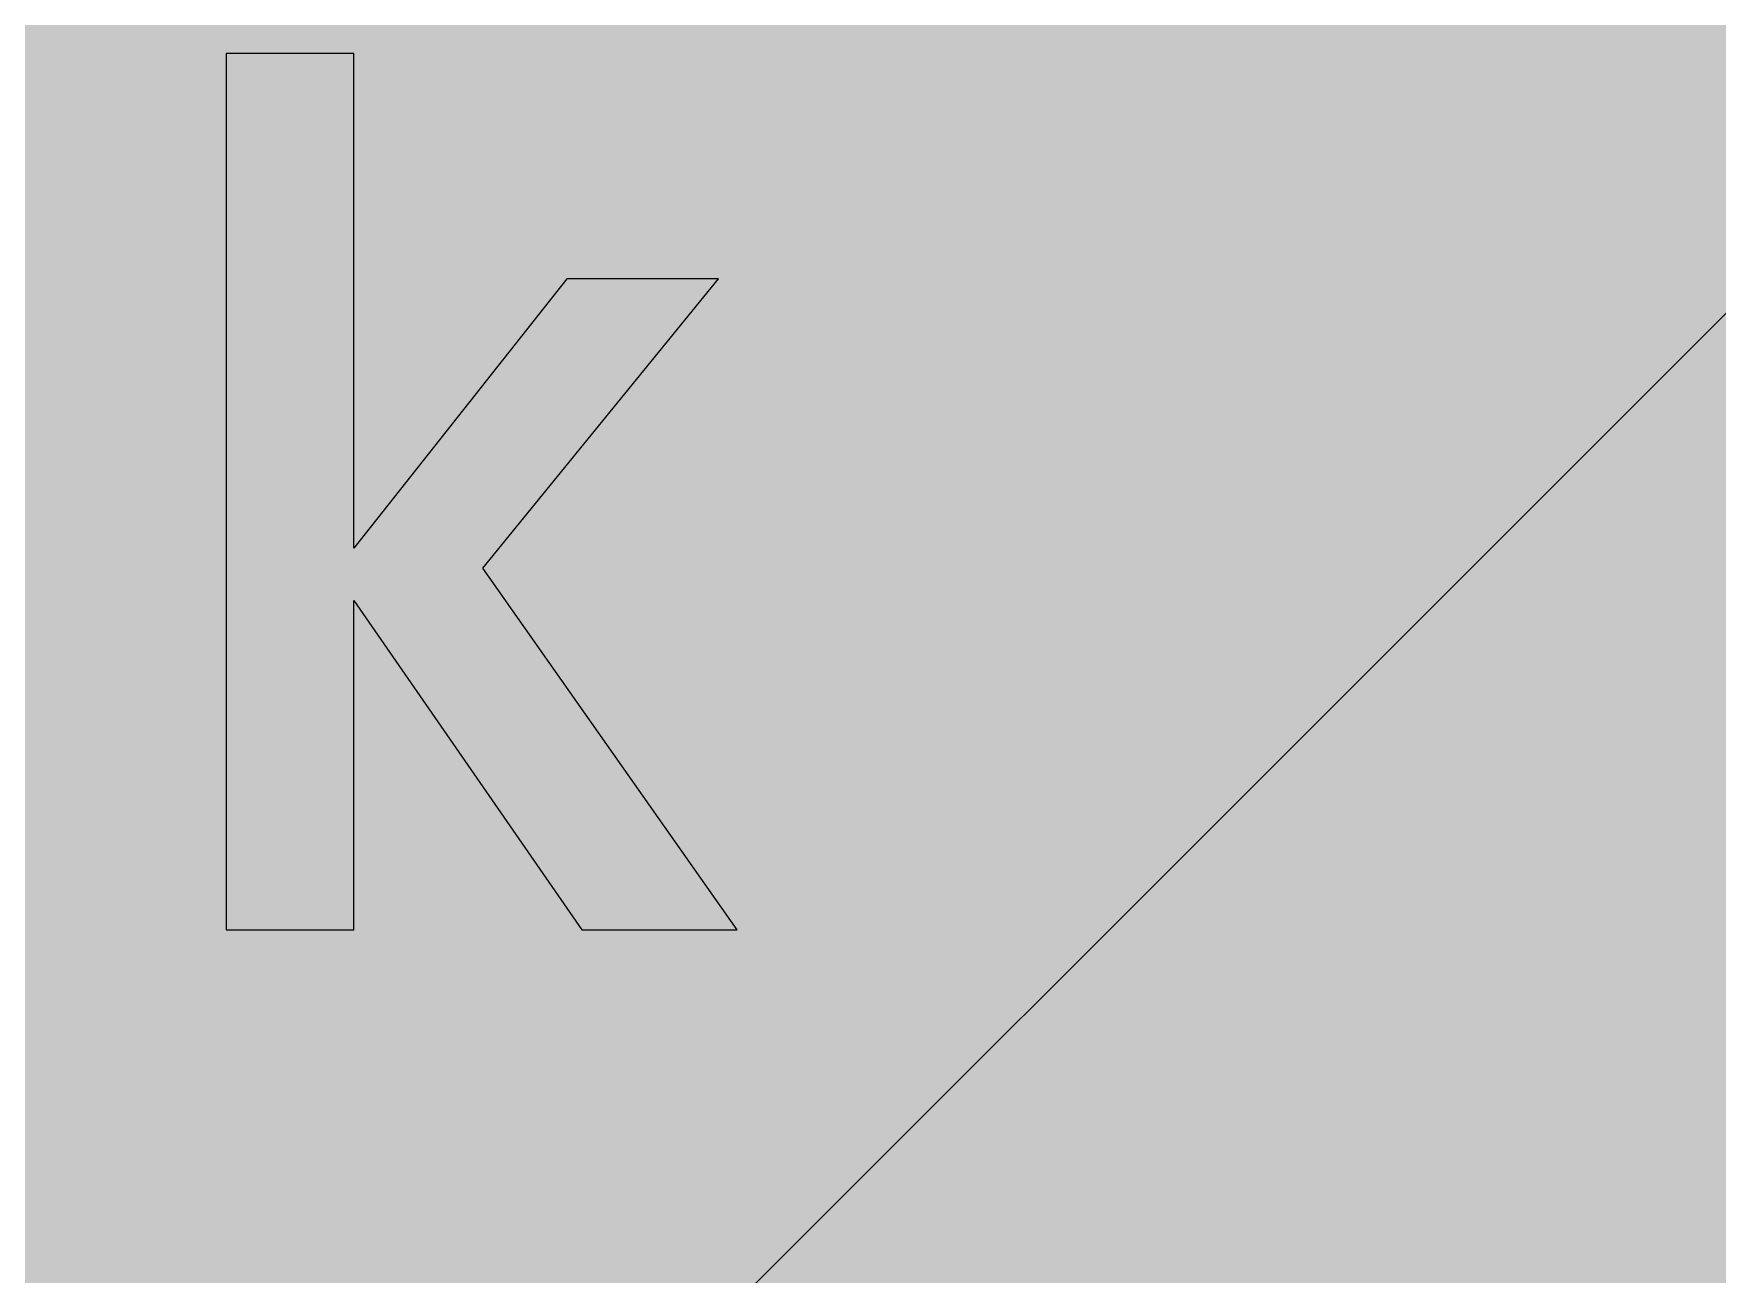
# Model space of a CAD drawing. Header units: millimetres. Extents: x 0 to 212, y 0 to 212.
# Drawn here: x 135.84 to 173.78, y 167.27 to 195.23 of the extents above; entities that cross this region are included whole.
import ezdxf

# ---------------------------------------------------------------- set-up
doc = ezdxf.new("R2010")
doc.units = ezdxf.units.MM

msp = doc.modelspace()

# ---------------------------------------------------------------- hatches: boundary and pattern name
for color, points in [(254, [(14.1633, 0.0536), (13.9878, 0.0533), (13.8125, 0.0559), (13.6373, 0.061), (13.462, 0.0686), (13.2893, 0.0787), (13.114, 0.0914), (12.9413, 0.1041), (12.7686, 0.1219), (12.5959, 0.1397), (12.4231, 0.16), (12.2504, 0.1829), (12.0777, 0.2057), (11.9075, 0.2337), (11.7373, 0.2616), (11.5672, 0.2921), (11.397, 0.3251), (11.2268, 0.3607), (11.0592, 0.3988), (10.8915, 0.4369), (10.7239, 0.4775), (10.5562, 0.5207), (10.3886, 0.5664), (10.2235, 0.6121), (10.0584, 0.6629), (9.8933, 0.7137), (9.7307, 0.7671), (9.5682, 0.8204), (9.4056, 0.8788), (9.2431, 0.9373), (9.083, 0.9982), (8.923, 1.0617), (8.763, 1.1252), (8.6055, 1.1938), (8.4455, 1.2624), (8.2906, 1.331), (8.1331, 1.4046), (7.9781, 1.4783), (7.8232, 1.5545), (7.6708, 1.6332), (7.5184, 1.7145), (7.366, 1.7958), (7.2161, 1.8796), (7.0663, 1.966), (6.919, 2.0523), (6.7716, 2.1438), (6.6243, 2.2352), (6.4795, 2.3266), (6.3348, 2.4232), (6.19, 2.5197), (6.0477, 2.6187), (5.908, 2.7178), (5.7683, 2.8194), (5.6286, 2.9235), (5.4915, 3.0302), (5.3543, 3.1369), (5.2197, 3.2461), (5.0851, 3.3579), (4.953, 3.4722), (4.8209, 3.5865), (4.6914, 3.7033), (4.5644, 3.8202), (4.4348, 3.9395), (4.3104, 4.0615), (4.1859, 4.1859), (4.0615, 4.3104), (3.9395, 4.4348), (3.8202, 4.5618), (3.7033, 4.6914), (3.5865, 4.8209), (3.4722, 4.953), (3.3579, 5.0851), (3.2487, 5.2197), (3.1369, 5.3543), (3.0302, 5.4915), (2.9235, 5.6286), (2.8194, 5.7683), (2.7178, 5.908), (2.6187, 6.0477), (2.5197, 6.19), (2.4232, 6.3348), (2.3266, 6.477), (2.2352, 6.6243), (2.1438, 6.7691), (2.0523, 6.9164), (1.966, 7.0663), (1.8796, 7.2161), (1.7958, 7.366), (1.7145, 7.5184), (1.6332, 7.6708), (1.5545, 7.8232), (1.4783, 7.9781), (1.4046, 8.1331), (1.331, 8.2906), (1.2598, 8.4455), (1.1913, 8.603), (1.1252, 8.763), (1.0592, 8.923), (0.9982, 9.083), (0.9373, 9.2431), (0.8763, 9.4056), (0.8204, 9.5682), (0.7645, 9.7307), (0.7112, 9.8933), (0.6604, 10.0584), (0.6121, 10.2235), (0.5639, 10.3911), (0.5207, 10.5562), (0.4775, 10.7239), (0.4343, 10.8915), (0.3962, 11.0592), (0.3607, 11.2268), (0.3251, 11.397), (0.2921, 11.5672), (0.2616, 11.7373), (0.2311, 11.9075), (0.2057, 12.0802), (0.1803, 12.2504), (0.1575, 12.4231), (0.1372, 12.5959), (0.1194, 12.7686), (0.1041, 12.9413), (0.0889, 13.1166), (0.0787, 13.2893), (0.0686, 13.4645), (0.061, 13.6373), (0.0559, 13.8125), (0.0508, 13.9878), (0.0508, 14.163), (0.0522, 197.6092), (0.0508, 197.7822), (0.0559, 197.9574), (0.061, 198.1327), (0.0686, 198.308), (0.0787, 198.4807), (0.0889, 198.6559), (0.1041, 198.8287), (0.1194, 199.0014), (0.1372, 199.1741), (0.1575, 199.3468), (0.1803, 199.5195), (0.2057, 199.6923), (0.2311, 199.8624), (0.2616, 200.0326), (0.2921, 200.2028), (0.3251, 200.373), (0.3607, 200.5432), (0.3962, 200.7108), (0.4343, 200.8784), (0.4775, 201.0461), (0.5207, 201.2137), (0.5639, 201.3814), (0.6121, 201.5465), (0.6604, 201.7116), (0.7112, 201.8767), (0.7645, 202.0392), (0.8204, 202.2018), (0.8763, 202.3643), (0.9373, 202.5269), (0.9982, 202.6869), (1.0592, 202.8469), (1.1252, 203.007), (1.1913, 203.1644), (1.2598, 203.3245), (1.331, 203.4794), (1.4046, 203.6369), (1.4783, 203.7918), (1.5545, 203.9468), (1.6332, 204.0992), (1.7145, 204.2516), (1.7958, 204.404), (1.8796, 204.5538), (1.966, 204.7037), (2.0523, 204.851), (2.1438, 204.9983), (2.2352, 205.1456), (2.3266, 205.2904), (2.4232, 205.4352), (2.5197, 205.58), (2.6187, 205.7222), (2.7178, 205.8619), (2.8194, 206.0016), (2.9235, 206.1413), (3.0302, 206.2785), (3.1369, 206.4156), (3.2487, 206.5503), (3.3579, 206.6849), (3.4722, 206.817), (3.5865, 206.949), (3.7033, 207.0786), (3.8202, 207.2056), (3.9395, 207.3351), (4.0615, 207.4596), (4.1859, 207.584), (4.3104, 207.7085), (4.4348, 207.8304), (4.5644, 207.9498), (4.6914, 208.0666), (4.8209, 208.1835), (4.953, 208.2978), (5.0851, 208.4121), (5.2197, 208.5213), (5.3543, 208.6331), (5.4915, 208.7397), (5.6286, 208.8464), (5.7683, 208.9506), (5.908, 209.0522), (6.0477, 209.1512), (6.19, 209.2503), (6.3348, 209.3468), (6.4795, 209.4433), (6.6243, 209.5348), (6.7716, 209.6262), (6.919, 209.7176), (7.0663, 209.804), (7.2161, 209.8904), (7.366, 209.9742), (7.5184, 210.0555), (7.6708, 210.1367), (7.8232, 210.2155), (7.9781, 210.2917), (8.1331, 210.3653), (8.2906, 210.439), (8.4455, 210.5101), (8.6055, 210.5787), (8.763, 210.6447), (8.923, 210.7108), (9.083, 210.7717), (9.2431, 210.8327), (9.4056, 210.8937), (9.5682, 210.9495), (9.7307, 211.0054), (9.8933, 211.0588), (10.0584, 211.1096), (10.2235, 211.1578), (10.3886, 211.2061), (10.5562, 211.2493), (10.7239, 211.2924), (10.8915, 211.3356), (11.0592, 211.3737), (11.2268, 211.4093), (11.397, 211.4448), (11.5672, 211.4779), (11.7373, 211.5083), (11.9075, 211.5388), (12.0777, 211.5642), (12.2504, 211.5896), (12.4231, 211.6125), (12.5959, 211.6328), (12.7686, 211.6506), (12.9413, 211.6658), (13.114, 211.6811), (13.2893, 211.6912), (13.462, 211.7014), (13.6373, 211.709), (13.8125, 211.7141), (13.9878, 211.7192), (14.163, 211.7192), (197.6078, 211.7203), (197.7822, 211.7192), (197.9574, 211.7141), (198.1327, 211.709), (198.3054, 211.7014), (198.4807, 211.6912), (198.6534, 211.6811), (198.8287, 211.6658), (199.0014, 211.6506), (199.1741, 211.6328), (199.3468, 211.6125), (199.5195, 211.5896), (199.6897, 211.5642), (199.8624, 211.5388), (200.0326, 211.5083), (200.2028, 211.4779), (200.373, 211.4448), (200.5432, 211.4093), (200.7108, 211.3737), (200.8784, 211.3356), (201.0461, 211.2924), (201.2137, 211.2493), (201.3788, 211.2061), (201.5465, 211.1578), (201.7116, 211.1096), (201.8767, 211.0588), (202.0392, 211.0054), (202.2018, 210.9495), (202.3643, 210.8937), (202.5269, 210.8327), (202.6869, 210.7717), (202.8469, 210.7108), (203.007, 210.6447), (203.167, 210.5787), (203.3245, 210.5101), (203.4794, 210.439), (203.6369, 210.3653), (203.7918, 210.2917), (203.9468, 210.2155), (204.0992, 210.1367), (204.2516, 210.0555), (204.404, 209.9742), (204.5538, 209.8904), (204.7037, 209.804), (204.8535, 209.7176), (205.0009, 209.6262), (205.1456, 209.5348), (205.293, 209.4433), (205.4352, 209.3468), (205.58, 209.2503), (205.7222, 209.1512), (205.8619, 209.0522), (206.0016, 208.9506), (206.1413, 208.8464), (206.2785, 208.7397), (206.4156, 208.6331), (206.5503, 208.5213), (206.6849, 208.4121), (206.817, 208.2978), (206.949, 208.1835), (207.0786, 208.0666), (207.2081, 207.9498), (207.3351, 207.8304), (207.4596, 207.7085), (207.584, 207.584), (207.7085, 207.4596), (207.8304, 207.3351), (207.9498, 207.2056), (208.0666, 207.0786), (208.1835, 206.949), (208.2978, 206.817), (208.4121, 206.6849), (208.5238, 206.5503), (208.6331, 206.4156), (208.7397, 206.2785), (208.8464, 206.1413), (208.9506, 206.0016), (209.0522, 205.8619), (209.1512, 205.7222), (209.2503, 205.58), (209.3468, 205.4352), (209.4433, 205.2904), (209.5348, 205.1456), (209.6262, 204.9983), (209.7176, 204.851), (209.804, 204.7037), (209.8904, 204.5538), (209.9742, 204.404), (210.0555, 204.2516), (210.1367, 204.0992), (210.2155, 203.9468), (210.2917, 203.7918), (210.3653, 203.6369), (210.439, 203.4794), (210.5076, 203.3245), (210.5762, 203.1644), (210.6447, 203.007), (210.7082, 202.8469), (210.7717, 202.6869), (210.8327, 202.5269), (210.8911, 202.3643), (210.9495, 202.2018), (211.0029, 202.0392), (211.0562, 201.8767), (211.107, 201.7116), (211.1578, 201.5465), (211.2035, 201.3814), (211.2493, 201.2137), (211.2924, 201.0461), (211.3331, 200.8784), (211.3712, 200.7108), (211.4093, 200.5432), (211.4448, 200.373), (211.4779, 200.2028), (211.5083, 200.0326), (211.5363, 199.8624), (211.5642, 199.6923), (211.5871, 199.5195), (211.6099, 199.3468), (211.6303, 199.1741), (211.648, 199.0014), (211.6658, 198.8287), (211.6785, 198.6559), (211.6912, 198.4807), (211.7014, 198.308), (211.709, 198.1327), (211.7141, 197.9574), (211.7166, 197.7822), (211.7166, 197.6069), (211.7189, 14.1647), (211.7166, 13.9878), (211.7141, 13.8125), (211.709, 13.6373), (211.7014, 13.4645), (211.6912, 13.2893), (211.6785, 13.1166), (211.6658, 12.9413), (211.648, 12.7686), (211.6303, 12.5959), (211.6099, 12.4231), (211.5871, 12.2504), (211.5642, 12.0802), (211.5363, 11.9075), (211.5083, 11.7373), (211.4779, 11.5672), (211.4448, 11.397), (211.4093, 11.2268), (211.3712, 11.0592), (211.3331, 10.8915), (211.2924, 10.7239), (211.2493, 10.5562), (211.2035, 10.3911), (211.1578, 10.2235), (211.107, 10.0584), (211.0562, 9.8933), (211.0029, 9.7307), (210.9495, 9.5682), (210.8911, 9.4056), (210.8327, 9.2431), (210.7717, 9.083), (210.7082, 8.923), (210.6447, 8.763), (210.5762, 8.603), (210.5076, 8.4455), (210.439, 8.2906), (210.3653, 8.1331), (210.2917, 7.9781), (210.2155, 7.8232), (210.1367, 7.6708), (210.0555, 7.5184), (209.9742, 7.366), (209.8904, 7.2161), (209.804, 7.0663), (209.7176, 6.9164), (209.6262, 6.7691), (209.5348, 6.6243), (209.4433, 6.477), (209.3468, 6.3348), (209.2503, 6.19), (209.1512, 6.0477), (209.0522, 5.908), (208.9506, 5.7683), (208.8464, 5.6286), (208.7397, 5.4915), (208.6331, 5.3543), (208.5238, 5.2197), (208.4121, 5.0851), (208.2978, 4.953), (208.1835, 4.8209), (208.0666, 4.6914), (207.9498, 4.5618), (207.8304, 4.4348), (207.7085, 4.3104), (207.584, 4.1859), (207.4596, 4.0615), (207.3351, 3.9395), (207.2081, 3.8202), (207.0786, 3.7033), (206.949, 3.5865), (206.817, 3.4722), (206.6849, 3.3579), (206.5503, 3.2461), (206.4156, 3.1369), (206.2785, 3.0302), (206.1413, 2.9235), (206.0016, 2.8194), (205.8619, 2.7178), (205.7222, 2.6187), (205.58, 2.5197), (205.4352, 2.4232), (205.293, 2.3266), (205.1456, 2.2352), (205.0009, 2.1438), (204.8535, 2.0523), (204.7037, 1.966), (204.5538, 1.8796), (204.404, 1.7958), (204.2516, 1.7145), (204.0992, 1.6332), (203.9468, 1.5545), (203.7918, 1.4783), (203.6369, 1.4046), (203.4794, 1.331), (203.3245, 1.2624), (203.167, 1.1938), (203.007, 1.1252), (202.8469, 1.0617), (202.6869, 0.9982), (202.5269, 0.9373), (202.3643, 0.8788), (202.2018, 0.8204), (202.0392, 0.7671), (201.8767, 0.7137), (201.7116, 0.6629), (201.5465, 0.6121), (201.3788, 0.5664), (201.2137, 0.5207), (201.0461, 0.4775), (200.8784, 0.4369), (200.7108, 0.3988), (200.5432, 0.3607), (200.373, 0.3251), (200.2028, 0.2921), (200.0326, 0.2616), (199.8624, 0.2337), (199.6897, 0.2057), (199.5195, 0.1829), (199.3468, 0.16), (199.1741, 0.1397), (199.0014, 0.1219), (198.8287, 0.1041), (198.6534, 0.0914), (198.4807, 0.0787), (198.3054, 0.0686), (198.1327, 0.061), (197.9574, 0.0559), (197.7822, 0.0533), (197.6069, 0.0533)]), (22, [(8.8717, 23.8397), (187.9328, 202.9008), (197.6078, 202.9008), (197.7441, 202.8977), (197.8787, 202.8927), (198.0133, 202.885), (198.1479, 202.8723), (198.28, 202.8571), (198.4121, 202.8393), (198.5442, 202.8165), (198.6737, 202.7911), (198.8007, 202.7631), (198.9303, 202.7326), (199.0547, 202.6996), (199.1792, 202.6615), (199.3036, 202.6209), (199.4256, 202.5777), (199.5475, 202.532), (199.6669, 202.4837), (199.7837, 202.4329), (199.9005, 202.377), (200.0148, 202.3212), (200.1291, 202.2602), (200.2409, 202.1992), (200.3501, 202.1332), (200.4593, 202.0646), (200.566, 201.996), (200.6702, 201.9224), (200.7718, 201.8487), (200.8734, 201.77), (200.9724, 201.6912), (201.0689, 201.61), (201.1655, 201.5236), (201.2569, 201.4372), (201.3483, 201.3483), (201.4372, 201.2594), (201.5236, 201.1655), (201.6074, 201.0715), (201.6912, 200.9724), (201.77, 200.8734), (201.8462, 200.7743), (201.9224, 200.6702), (201.9935, 200.566), (202.0646, 200.4593), (202.1332, 200.3501), (202.1967, 200.2409), (202.2602, 200.1291), (202.3186, 200.0174), (202.377, 199.9005), (202.4304, 199.7862), (202.4812, 199.6669), (202.532, 199.5475), (202.5777, 199.4281), (202.6209, 199.3036), (202.6615, 199.1817), (202.6971, 199.0573), (202.7326, 198.9303), (202.7631, 198.8033), (202.7911, 198.6737), (202.8165, 198.5442), (202.8368, 198.4146), (202.8546, 198.2826), (202.8698, 198.1479), (202.8825, 198.0159), (202.8901, 197.8812), (202.8952, 197.7441), (202.8977, 197.6069), (202.8994, 187.9325), (23.84, 8.8731), (14.1633, 8.8731), (14.0259, 8.8748), (13.8887, 8.8798), (13.7541, 8.8875), (13.622, 8.9002), (13.4874, 8.9154), (13.3553, 8.9332), (13.2258, 8.9535), (13.0962, 8.9789), (12.9667, 9.0068), (12.8397, 9.0373), (12.7127, 9.0729), (12.5882, 9.1084), (12.4663, 9.1491), (12.3419, 9.1923), (12.2225, 9.238), (12.1031, 9.2888), (11.9837, 9.3396), (11.8694, 9.3929), (11.7526, 9.4513), (11.6408, 9.5098), (11.5291, 9.5733), (11.4198, 9.6368), (11.3106, 9.7053), (11.2039, 9.7765), (11.0998, 9.8476), (10.9957, 9.9238), (10.8966, 10), (10.7975, 10.0787), (10.6985, 10.1625), (10.6045, 10.2464), (10.5105, 10.3327), (10.4216, 10.4216), (10.3327, 10.5131), (10.2464, 10.6045), (10.16, 10.701), (10.0787, 10.7975), (10, 10.8966), (9.9212, 10.9982), (9.8476, 11.0998), (9.7739, 11.2039), (9.7053, 11.3106), (9.6368, 11.4198), (9.5707, 11.5291), (9.5098, 11.6408), (9.4488, 11.7551), (9.3929, 11.8694), (9.337, 11.9863), (9.2862, 12.1031), (9.238, 12.2225), (9.1923, 12.3444), (9.1491, 12.4663), (9.1084, 12.5908), (9.0703, 12.7152), (9.0373, 12.8397), (9.0068, 12.9692), (8.9789, 13.0962), (8.9535, 13.2258), (8.9306, 13.3579), (8.9129, 13.4899), (8.8976, 13.622), (8.8849, 13.7566), (8.8773, 13.8913), (8.8722, 14.0259), (8.8697, 14.163)]), (59, [(143.0542, 175.0314), (143.0542, 182.4535), (148.1914, 175.0314), (151.6916, 175.0314), (145.9618, 183.1866), (151.2672, 189.7059), (147.8523, 189.7059), (143.0542, 183.6385), (143.0542, 194.787), (140.177, 194.787), (140.177, 175.0314)])]:
    msp.add_hatch(color=color).paths.add_polyline_path(points)
h = msp.add_hatch(color=59)
edge = h.paths.add_edge_path()
edge.add_line((158.7747, 187.6182), (158.8694, 187.6171))
edge.add_line((158.8694, 187.6171), (158.9634, 187.6146))
edge.add_line((158.9634, 187.6146), (159.0573, 187.6146))
edge.add_line((159.0573, 187.6146), (159.1488, 187.612))
edge.add_line((159.1488, 187.612), (159.2377, 187.6095))
edge.add_line((159.2377, 187.6095), (159.3266, 187.6044))
edge.add_line((159.3266, 187.6044), (159.4129, 187.5993))
edge.add_line((159.4129, 187.5993), (159.4993, 187.5942))
edge.add_line((159.4993, 187.5942), (159.5831, 187.5892))
edge.add_line((159.5831, 187.5892), (159.6644, 187.5815))
edge.add_line((159.6644, 187.5815), (159.7457, 187.5739))
edge.add_line((159.7457, 187.5739), (159.8244, 187.5638))
edge.add_line((159.8244, 187.5638), (159.9032, 187.5536))
edge.add_line((159.9032, 187.5536), (159.9794, 187.5434))
edge.add_line((159.9794, 187.5434), (160.053, 187.5307))
edge.add_line((160.053, 187.5307), (160.1267, 187.518))
edge.add_line((160.1267, 187.518), (160.2003, 187.5053))
edge.add_line((160.2003, 187.5053), (160.2689, 187.4901))
edge.add_line((160.2689, 187.4901), (160.34, 187.4749))
edge.add_line((160.34, 187.4749), (160.4061, 187.4571))
edge.add_line((160.4061, 187.4571), (160.4721, 187.4393))
edge.add_line((160.4721, 187.4393), (160.5356, 187.419))
edge.add_line((160.5356, 187.419), (160.5991, 187.3987))
edge.add_line((160.5991, 187.3987), (160.6601, 187.3758))
edge.add_line((160.6601, 187.3758), (160.721, 187.3529))
edge.add_line((160.721, 187.3529), (160.7795, 187.3275))
edge.add_line((160.7795, 187.3275), (160.8353, 187.3021))
edge.add_line((160.8353, 187.3021), (160.8912, 187.2742))
edge.add_line((160.8912, 187.2742), (160.9446, 187.2463))
edge.add_line((160.9446, 187.2463), (160.9979, 187.2158))
edge.add_line((160.9979, 187.2158), (161.0487, 187.1828))
edge.add_line((161.0487, 187.1828), (161.0995, 187.1497))
edge.add_line((161.0995, 187.1497), (161.1452, 187.1167))
edge.add_line((161.1452, 187.1167), (161.1935, 187.0812))
edge.add_line((161.1935, 187.0812), (161.2367, 187.0431))
edge.add_line((161.2367, 187.0431), (161.2798, 187.0024))
edge.add_line((161.2798, 187.0024), (161.323, 186.9618))
edge.add_line((161.323, 186.9618), (161.3637, 186.9211))
edge.add_line((161.3637, 186.9211), (161.4018, 186.8754))
edge.add_line((161.4018, 186.8754), (161.4399, 186.8297))
edge.add_line((161.4399, 186.8297), (161.4754, 186.784))
edge.add_line((161.4754, 186.784), (161.5084, 186.7332))
edge.add_line((161.5084, 186.7332), (161.5415, 186.6824))
edge.add_line((161.5415, 186.6824), (161.5719, 186.6316))
edge.add_line((161.5719, 186.6316), (161.6024, 186.5757))
edge.add_line((161.6024, 186.5757), (161.6304, 186.5198))
edge.add_line((161.6304, 186.5198), (161.6583, 186.4614))
edge.add_line((161.6583, 186.4614), (161.6837, 186.403))
edge.add_line((161.6837, 186.403), (161.7066, 186.3395))
edge.add_line((161.7066, 186.3395), (161.7294, 186.276))
edge.add_line((161.7294, 186.276), (161.7497, 186.2099))
edge.add_line((161.7497, 186.2099), (161.7675, 186.1414))
edge.add_line((161.7675, 186.1414), (161.7853, 186.0728))
edge.add_line((161.7853, 186.0728), (161.8031, 185.9991))
edge.add_line((161.8031, 185.9991), (161.8158, 185.9255))
edge.add_line((161.8158, 185.9255), (161.8285, 185.8493))
edge.add_line((161.8285, 185.8493), (161.8412, 185.7705))
edge.add_line((161.8412, 185.7705), (161.8513, 185.6918))
edge.add_line((161.8513, 185.6918), (161.859, 185.608))
edge.add_line((161.859, 185.608), (161.8666, 185.5241))
edge.add_line((161.8666, 185.5241), (161.8717, 185.4352))
edge.add_line((161.8717, 185.4352), (161.8742, 185.3463))
edge.add_line((161.8742, 185.3463), (161.8767, 185.2549))
edge.add_line((161.8767, 185.2549), (161.8793, 185.1609))
edge.add_line((161.8793, 185.1609), (161.8795, 184.0339))
edge.add_line((161.8795, 184.0339), (159.7339, 184.0339))
edge.add_line((159.7339, 184.0339), (159.5323, 184.0306))
edge.add_line((159.5323, 184.0306), (159.3367, 184.0281))
edge.add_line((159.3367, 184.0281), (159.1437, 184.023))
edge.add_line((159.1437, 184.023), (158.9532, 184.0154))
edge.add_line((158.9532, 184.0154), (158.7678, 184.0052))
edge.add_line((158.7678, 184.0052), (158.5849, 183.9925))
edge.add_line((158.5849, 183.9925), (158.4046, 183.9773))
edge.add_line((158.4046, 183.9773), (158.2293, 183.9595))
edge.add_line((158.2293, 183.9595), (158.054, 183.9417))
edge.add_line((158.054, 183.9417), (157.8839, 183.9189))
edge.add_line((157.8839, 183.9189), (157.7162, 183.896))
edge.add_line((157.7162, 183.896), (157.5537, 183.8681))
edge.add_line((157.5537, 183.8681), (157.3936, 183.8401))
edge.add_line((157.3936, 183.8401), (157.2362, 183.8096))
edge.add_line((157.2362, 183.8096), (157.0812, 183.7766))
edge.add_line((157.0812, 183.7766), (156.9314, 183.7411))
edge.add_line((156.9314, 183.7411), (156.784, 183.703))
edge.add_line((156.784, 183.703), (156.6393, 183.6649))
edge.add_line((156.6393, 183.6649), (156.497, 183.6217))
edge.add_line((156.497, 183.6217), (156.3599, 183.5785))
edge.add_line((156.3599, 183.5785), (156.2252, 183.5302))
edge.add_line((156.2252, 183.5302), (156.0932, 183.482))
edge.add_line((156.0932, 183.482), (155.9636, 183.4312))
edge.add_line((155.9636, 183.4312), (155.8392, 183.3778))
edge.add_line((155.8392, 183.3778), (155.7172, 183.322))
edge.add_line((155.7172, 183.322), (155.5979, 183.2635))
edge.add_line((155.5979, 183.2635), (155.481, 183.2026))
edge.add_line((155.481, 183.2026), (155.3693, 183.1416))
edge.add_line((155.3693, 183.1416), (155.26, 183.0756))
edge.add_line((155.26, 183.0756), (155.1534, 183.0095))
edge.add_line((155.1534, 183.0095), (155.0492, 182.941))
edge.add_line((155.0492, 182.941), (154.9502, 182.8673))
edge.add_line((154.9502, 182.8673), (154.8511, 182.7936))
edge.add_line((154.8511, 182.7936), (154.7571, 182.7174))
edge.add_line((154.7571, 182.7174), (154.6682, 182.6387))
edge.add_line((154.6682, 182.6387), (154.5793, 182.56))
edge.add_line((154.5793, 182.56), (154.4955, 182.4761))
edge.add_line((154.4955, 182.4761), (154.4142, 182.3898))
edge.add_line((154.4142, 182.3898), (154.3355, 182.3034))
edge.add_line((154.3355, 182.3034), (154.2618, 182.2145))
edge.add_line((154.2618, 182.2145), (154.1882, 182.1205))
edge.add_line((154.1882, 182.1205), (154.1196, 182.0266))
edge.add_line((154.1196, 182.0266), (154.0535, 181.93))
edge.add_line((154.0535, 181.93), (153.9926, 181.831))
edge.add_line((153.9926, 181.831), (153.9316, 181.7294))
edge.add_line((153.9316, 181.7294), (153.8757, 181.6278))
edge.add_line((153.8757, 181.6278), (153.8224, 181.5211))
edge.add_line((153.8224, 181.5211), (153.7716, 181.4119))
edge.add_line((153.7716, 181.4119), (153.7233, 181.3027))
edge.add_line((153.7233, 181.3027), (153.6802, 181.1909))
edge.add_line((153.6802, 181.1909), (153.6395, 181.0766))
edge.add_line((153.6395, 181.0766), (153.6014, 180.9572))
edge.add_line((153.6014, 180.9572), (153.5659, 180.8404))
edge.add_line((153.5659, 180.8404), (153.5354, 180.7185))
edge.add_line((153.5354, 180.7185), (153.5049, 180.594))
edge.add_line((153.5049, 180.594), (153.4795, 180.467))
edge.add_line((153.4795, 180.467), (153.4566, 180.34))
edge.add_line((153.4566, 180.34), (153.4363, 180.2079))
edge.add_line((153.4363, 180.2079), (153.4211, 180.0758))
edge.add_line((153.4211, 180.0758), (153.4058, 179.9412))
edge.add_line((153.4058, 179.9412), (153.3957, 179.8015))
edge.add_line((153.3957, 179.8015), (153.3881, 179.6618))
edge.add_line((153.3881, 179.6618), (153.383, 179.5196))
edge.add_line((153.383, 179.5196), (153.383, 179.3773))
edge.add_line((153.383, 179.3773), (153.383, 179.2224))
edge.add_line((153.383, 179.2224), (153.3881, 179.07))
edge.add_line((153.3881, 179.07), (153.3957, 178.9201))
edge.add_line((153.3957, 178.9201), (153.4058, 178.7754))
edge.add_line((153.4058, 178.7754), (153.4185, 178.6331))
edge.add_line((153.4185, 178.6331), (153.4338, 178.4934))
edge.add_line((153.4338, 178.4934), (153.4541, 178.3563))
edge.add_line((153.4541, 178.3563), (153.4744, 178.2216))
edge.add_line((153.4744, 178.2216), (153.4973, 178.0896))
edge.add_line((153.4973, 178.0896), (153.5252, 177.96))
edge.add_line((153.5252, 177.96), (153.5532, 177.8356))
edge.add_line((153.5532, 177.8356), (153.5862, 177.7111))
edge.add_line((153.5862, 177.7111), (153.6217, 177.5917))
edge.add_line((153.6217, 177.5917), (153.6573, 177.4749))
edge.add_line((153.6573, 177.4749), (153.6979, 177.3606))
edge.add_line((153.6979, 177.3606), (153.7411, 177.2488))
edge.add_line((153.7411, 177.2488), (153.7843, 177.1396))
edge.add_line((153.7843, 177.1396), (153.8326, 177.0329))
edge.add_line((153.8326, 177.0329), (153.8834, 176.9288))
edge.add_line((153.8834, 176.9288), (153.9342, 176.8272))
edge.add_line((153.9342, 176.8272), (153.99, 176.7281))
edge.add_line((153.99, 176.7281), (154.0459, 176.6316))
edge.add_line((154.0459, 176.6316), (154.1043, 176.5376))
edge.add_line((154.1043, 176.5376), (154.1678, 176.4487))
edge.add_line((154.1678, 176.4487), (154.2313, 176.3598))
edge.add_line((154.2313, 176.3598), (154.2974, 176.2735))
edge.add_line((154.2974, 176.2735), (154.366, 176.1922))
edge.add_line((154.366, 176.1922), (154.4371, 176.1109))
edge.add_line((154.4371, 176.1109), (154.5082, 176.0322))
edge.add_line((154.5082, 176.0322), (154.5844, 175.956))
edge.add_line((154.5844, 175.956), (154.6606, 175.8823))
edge.add_line((154.6606, 175.8823), (154.7419, 175.8137))
edge.add_line((154.7419, 175.8137), (154.8232, 175.7451))
edge.add_line((154.8232, 175.7451), (154.907, 175.6791))
edge.add_line((154.907, 175.6791), (154.9908, 175.6156))
edge.add_line((154.9908, 175.6156), (155.0797, 175.5546))
edge.add_line((155.0797, 175.5546), (155.1686, 175.4962))
edge.add_line((155.1686, 175.4962), (155.26, 175.4403))
edge.add_line((155.26, 175.4403), (155.354, 175.3845))
edge.add_line((155.354, 175.3845), (155.448, 175.3337))
edge.add_line((155.448, 175.3337), (155.5445, 175.2854))
edge.add_line((155.5445, 175.2854), (155.6436, 175.2371))
edge.add_line((155.6436, 175.2371), (155.7452, 175.194))
edge.add_line((155.7452, 175.194), (155.8493, 175.1508))
edge.add_line((155.8493, 175.1508), (155.9535, 175.1101))
edge.add_line((155.9535, 175.1101), (156.0576, 175.072))
edge.add_line((156.0576, 175.072), (156.1668, 175.0365))
edge.add_line((156.1668, 175.0365), (156.276, 175.0035))
edge.add_line((156.276, 175.0035), (156.3878, 174.9704))
edge.add_line((156.3878, 174.9704), (156.4996, 174.9425))
edge.add_line((156.4996, 174.9425), (156.6139, 174.9146))
edge.add_line((156.6139, 174.9146), (156.7307, 174.8892))
edge.add_line((156.7307, 174.8892), (156.8475, 174.8663))
edge.add_line((156.8475, 174.8663), (156.9669, 174.846))
edge.add_line((156.9669, 174.846), (157.0888, 174.8257))
edge.add_line((157.0888, 174.8257), (157.2108, 174.8104))
edge.add_line((157.2108, 174.8104), (157.3327, 174.7952))
edge.add_line((157.3327, 174.7952), (157.4597, 174.7825))
edge.add_line((157.4597, 174.7825), (157.5841, 174.7723))
edge.add_line((157.5841, 174.7723), (157.7137, 174.7622))
edge.add_line((157.7137, 174.7622), (157.8432, 174.7571))
edge.add_line((157.8432, 174.7571), (157.9728, 174.752))
edge.add_line((157.9728, 174.752), (158.1048, 174.7495))
edge.add_line((158.1048, 174.7495), (158.2369, 174.7469))
edge.add_line((158.2369, 174.7469), (158.336, 174.7495))
edge.add_line((158.336, 174.7495), (158.4325, 174.7495))
edge.add_line((158.4325, 174.7495), (158.529, 174.7545))
edge.add_line((158.529, 174.7545), (158.623, 174.7596))
edge.add_line((158.623, 174.7596), (158.717, 174.7647))
edge.add_line((158.717, 174.7647), (158.8084, 174.7723))
edge.add_line((158.8084, 174.7723), (158.8973, 174.7799))
edge.add_line((158.8973, 174.7799), (158.9862, 174.7901))
edge.add_line((158.9862, 174.7901), (159.0751, 174.8028))
edge.add_line((159.0751, 174.8028), (159.1615, 174.8155))
edge.add_line((159.1615, 174.8155), (159.2453, 174.8282))
edge.add_line((159.2453, 174.8282), (159.3291, 174.8434))
edge.add_line((159.3291, 174.8434), (159.4129, 174.8587))
edge.add_line((159.4129, 174.8587), (159.4942, 174.8765))
edge.add_line((159.4942, 174.8765), (159.5755, 174.8968))
edge.add_line((159.5755, 174.8968), (159.6542, 174.9146))
edge.add_line((159.6542, 174.9146), (159.7304, 174.9374))
edge.add_line((159.7304, 174.9374), (159.8066, 174.9577))
edge.add_line((159.8066, 174.9577), (159.8828, 174.9806))
edge.add_line((159.8828, 174.9806), (159.9565, 175.006))
edge.add_line((159.9565, 175.006), (160.0302, 175.0314))
edge.add_line((160.0302, 175.0314), (160.1013, 175.0568))
edge.add_line((160.1013, 175.0568), (160.1724, 175.0847))
edge.add_line((160.1724, 175.0847), (160.241, 175.1127))
edge.add_line((160.241, 175.1127), (160.3096, 175.1406))
edge.add_line((160.3096, 175.1406), (160.3756, 175.1711))
edge.add_line((160.3756, 175.1711), (160.4416, 175.2016))
edge.add_line((160.4416, 175.2016), (160.5077, 175.2346))
edge.add_line((160.5077, 175.2346), (160.5712, 175.2676))
edge.add_line((160.5712, 175.2676), (160.6347, 175.3006))
edge.add_line((160.6347, 175.3006), (160.6956, 175.3362))
edge.add_line((160.6956, 175.3362), (160.7566, 175.3718))
edge.add_line((160.7566, 175.3718), (160.815, 175.4073))
edge.add_line((160.815, 175.4073), (160.876, 175.4454))
edge.add_line((160.876, 175.4454), (160.9319, 175.4835))
edge.add_line((160.9319, 175.4835), (160.9903, 175.5216))
edge.add_line((160.9903, 175.5216), (161.0462, 175.5623))
edge.add_line((161.0462, 175.5623), (161.0995, 175.6029))
edge.add_line((161.0995, 175.6029), (161.1528, 175.6435))
edge.add_line((161.1528, 175.6435), (161.2062, 175.6867))
edge.add_line((161.2062, 175.6867), (161.257, 175.7274))
edge.add_line((161.257, 175.7274), (161.3078, 175.7705))
edge.add_line((161.3078, 175.7705), (161.3586, 175.8163))
edge.add_line((161.3586, 175.8163), (161.4068, 175.8594))
edge.add_line((161.4068, 175.8594), (161.4551, 175.9052))
edge.add_line((161.4551, 175.9052), (161.5034, 175.9509))
edge.add_line((161.5034, 175.9509), (161.5491, 175.9991))
edge.add_line((161.5491, 175.9991), (161.5948, 176.0449))
edge.add_line((161.5948, 176.0449), (161.6405, 176.0931))
edge.add_line((161.6405, 176.0931), (161.6837, 176.1414))
edge.add_line((161.6837, 176.1414), (161.7269, 176.1896))
edge.add_line((161.7269, 176.1896), (161.7701, 176.2379))
edge.add_line((161.7701, 176.2379), (161.8107, 176.2887))
edge.add_line((161.8107, 176.2887), (161.8513, 176.3395))
edge.add_line((161.8513, 176.3395), (161.892, 176.3903))
edge.add_line((161.892, 176.3903), (161.9301, 176.4411))
edge.add_line((161.9301, 176.4411), (161.9682, 176.4919))
edge.add_line((161.9682, 176.4919), (162.0063, 176.5452))
edge.add_line((162.0063, 176.5452), (162.0444, 176.596))
edge.add_line((162.0444, 176.596), (162.0799, 176.6494))
edge.add_line((162.0799, 176.6494), (162.1155, 176.7027))
edge.add_line((162.1155, 176.7027), (162.1485, 176.7561))
edge.add_line((162.1485, 176.7561), (162.1841, 176.8094))
edge.add_line((162.1841, 176.8094), (162.2171, 176.8653))
edge.add_line((162.2171, 176.8653), (162.585, 175.0314))
edge.add_line((162.585, 175.0314), (164.7582, 175.0314))
edge.add_line((164.7582, 175.0314), (164.7582, 185.3322))
edge.add_line((164.7582, 185.3322), (164.7546, 185.4708))
edge.add_line((164.7546, 185.4708), (164.752, 185.6105))
edge.add_line((164.752, 185.6105), (164.7469, 185.7451))
edge.add_line((164.7469, 185.7451), (164.7393, 185.8797))
edge.add_line((164.7393, 185.8797), (164.7292, 186.0118))
edge.add_line((164.7292, 186.0118), (164.7165, 186.1439))
edge.add_line((164.7165, 186.1439), (164.7012, 186.2709))
edge.add_line((164.7012, 186.2709), (164.6834, 186.3979))
edge.add_line((164.6834, 186.3979), (164.6631, 186.5224))
edge.add_line((164.6631, 186.5224), (164.6403, 186.6443))
edge.add_line((164.6403, 186.6443), (164.6174, 186.7637))
edge.add_line((164.6174, 186.7637), (164.5895, 186.8805))
edge.add_line((164.5895, 186.8805), (164.559, 186.9973))
edge.add_line((164.559, 186.9973), (164.526, 187.1116))
edge.add_line((164.526, 187.1116), (164.4904, 187.2234))
edge.add_line((164.4904, 187.2234), (164.4548, 187.3326))
edge.add_line((164.4548, 187.3326), (164.4142, 187.4393))
edge.add_line((164.4142, 187.4393), (164.371, 187.5434))
edge.add_line((164.371, 187.5434), (164.3253, 187.6476))
edge.add_line((164.3253, 187.6476), (164.277, 187.7492))
edge.add_line((164.277, 187.7492), (164.2262, 187.8482))
edge.add_line((164.2262, 187.8482), (164.1729, 187.9448))
edge.add_line((164.1729, 187.9448), (164.1145, 188.0387))
edge.add_line((164.1145, 188.0387), (164.0561, 188.1302))
edge.add_line((164.0561, 188.1302), (163.9926, 188.2216))
edge.add_line((163.9926, 188.2216), (163.9291, 188.308))
edge.add_line((163.9291, 188.308), (163.8605, 188.3943))
edge.add_line((163.8605, 188.3943), (163.7894, 188.4782))
edge.add_line((163.7894, 188.4782), (163.7157, 188.5594))
edge.add_line((163.7157, 188.5594), (163.6395, 188.6382))
edge.add_line((163.6395, 188.6382), (163.5582, 188.7169))
edge.add_line((163.5582, 188.7169), (163.4769, 188.7906))
edge.add_line((163.4769, 188.7906), (163.3906, 188.8642))
edge.add_line((163.3906, 188.8642), (163.3017, 188.9354))
edge.add_line((163.3017, 188.9354), (163.2102, 189.0014))
edge.add_line((163.2102, 189.0014), (163.1137, 189.0674))
edge.add_line((163.1137, 189.0674), (163.0172, 189.1309))
edge.add_line((163.0172, 189.1309), (162.9156, 189.1944))
edge.add_line((162.9156, 189.1944), (162.8089, 189.2529))
edge.add_line((162.8089, 189.2529), (162.7022, 189.3087))
edge.add_line((162.7022, 189.3087), (162.5905, 189.3646))
edge.add_line((162.5905, 189.3646), (162.4762, 189.418))
edge.add_line((162.4762, 189.418), (162.3593, 189.4662))
edge.add_line((162.3593, 189.4662), (162.2374, 189.5145))
edge.add_line((162.2374, 189.5145), (162.113, 189.5602))
edge.add_line((162.113, 189.5602), (161.986, 189.6034))
edge.add_line((161.986, 189.6034), (161.8539, 189.6466))
edge.add_line((161.8539, 189.6466), (161.7193, 189.6847))
edge.add_line((161.7193, 189.6847), (161.5821, 189.7202))
edge.add_line((161.5821, 189.7202), (161.4424, 189.7558))
edge.add_line((161.4424, 189.7558), (161.2951, 189.7863))
edge.add_line((161.2951, 189.7863), (161.1478, 189.8167))
edge.add_line((161.1478, 189.8167), (160.9954, 189.8421))
edge.add_line((160.9954, 189.8421), (160.8404, 189.8675))
edge.add_line((160.8404, 189.8675), (160.6804, 189.8904))
edge.add_line((160.6804, 189.8904), (160.5178, 189.9107))
edge.add_line((160.5178, 189.9107), (160.3527, 189.9285))
edge.add_line((160.3527, 189.9285), (160.1826, 189.9437))
edge.add_line((160.1826, 189.9437), (160.0073, 189.9564))
edge.add_line((160.0073, 189.9564), (159.832, 189.9691))
edge.add_line((159.832, 189.9691), (159.6492, 189.9768))
edge.add_line((159.6492, 189.9768), (159.4637, 189.9818))
edge.add_line((159.4637, 189.9818), (159.2758, 189.9869))
edge.add_line((159.2758, 189.9869), (159.0827, 189.9869))
edge.add_line((159.0827, 189.9869), (158.9989, 189.9869))
edge.add_line((158.9989, 189.9869), (158.9126, 189.9869))
edge.add_line((158.9126, 189.9869), (158.8262, 189.9844))
edge.add_line((158.8262, 189.9844), (158.7424, 189.9818))
edge.add_line((158.7424, 189.9818), (158.656, 189.9793))
edge.add_line((158.656, 189.9793), (158.5722, 189.9768))
edge.add_line((158.5722, 189.9768), (158.4884, 189.9717))
edge.add_line((158.4884, 189.9717), (158.4046, 189.9691))
edge.add_line((158.4046, 189.9691), (158.3207, 189.9641))
edge.add_line((158.3207, 189.9641), (158.2369, 189.959))
edge.add_line((158.2369, 189.959), (158.1531, 189.9514))
edge.add_line((158.1531, 189.9514), (158.0718, 189.9463))
edge.add_line((158.0718, 189.9463), (157.988, 189.9387))
edge.add_line((157.988, 189.9387), (157.9067, 189.931))
edge.add_line((157.9067, 189.931), (157.8254, 189.9234))
edge.add_line((157.8254, 189.9234), (157.7416, 189.9133))
edge.add_line((157.7416, 189.9133), (157.6603, 189.9056))
edge.add_line((157.6603, 189.9056), (157.5816, 189.8955))
edge.add_line((157.5816, 189.8955), (157.5003, 189.8853))
edge.add_line((157.5003, 189.8853), (157.419, 189.8752))
edge.add_line((157.419, 189.8752), (157.3403, 189.865))
edge.add_line((157.3403, 189.865), (157.259, 189.8548))
edge.add_line((157.259, 189.8548), (157.1803, 189.8421))
edge.add_line((157.1803, 189.8421), (157.1015, 189.832))
edge.add_line((157.1015, 189.832), (157.0228, 189.8193))
edge.add_line((157.0228, 189.8193), (156.9441, 189.8066))
edge.add_line((156.9441, 189.8066), (156.8679, 189.7939))
edge.add_line((156.8679, 189.7939), (156.7891, 189.7786))
edge.add_line((156.7891, 189.7786), (156.7129, 189.7659))
edge.add_line((156.7129, 189.7659), (156.6367, 189.7507))
edge.add_line((156.6367, 189.7507), (156.5605, 189.738))
edge.add_line((156.5605, 189.738), (156.4843, 189.7228))
edge.add_line((156.4843, 189.7228), (156.4081, 189.7075))
edge.add_line((156.4081, 189.7075), (156.3345, 189.6923))
edge.add_line((156.3345, 189.6923), (156.2583, 189.677))
edge.add_line((156.2583, 189.677), (156.1846, 189.6618))
edge.add_line((156.1846, 189.6618), (156.1109, 189.644))
edge.add_line((156.1109, 189.644), (156.0373, 189.6288))
edge.add_line((156.0373, 189.6288), (155.9636, 189.611))
edge.add_line((155.9636, 189.611), (155.89, 189.5958))
edge.add_line((155.89, 189.5958), (155.8188, 189.578))
edge.add_line((155.8188, 189.578), (155.7477, 189.5602))
edge.add_line((155.7477, 189.5602), (155.6766, 189.5424))
edge.add_line((155.6766, 189.5424), (155.6055, 189.5246))
edge.add_line((155.6055, 189.5246), (155.5344, 189.5069))
edge.add_line((155.5344, 189.5069), (155.4632, 189.4891))
edge.add_line((155.4632, 189.4891), (155.3947, 189.4713))
edge.add_line((155.3947, 189.4713), (155.3261, 189.451))
edge.add_line((155.3261, 189.451), (155.2575, 189.4332))
edge.add_line((155.2575, 189.4332), (155.1889, 189.4154))
edge.add_line((155.1889, 189.4154), (155.1203, 189.3951))
edge.add_line((155.1203, 189.3951), (155.0543, 189.3773))
edge.add_line((155.0543, 189.3773), (154.9857, 189.357))
edge.add_line((154.9857, 189.357), (154.9197, 189.3367))
edge.add_line((154.9197, 189.3367), (154.8536, 189.3189))
edge.add_line((154.8536, 189.3189), (154.7901, 189.2986))
edge.add_line((154.7901, 189.2986), (154.7241, 189.2783))
edge.add_line((154.7241, 189.2783), (154.6606, 189.2605))
edge.add_line((154.6606, 189.2605), (154.5971, 189.2402))
edge.add_line((154.5971, 189.2402), (154.5336, 189.2198))
edge.add_line((154.5336, 189.2198), (154.4701, 189.1995))
edge.add_line((154.4701, 189.1995), (154.4091, 189.1817))
edge.add_line((154.4091, 189.1817), (154.3456, 189.1614))
edge.add_line((154.3456, 189.1614), (154.2847, 189.1411))
edge.add_line((154.2847, 189.1411), (154.9647, 186.969))
edge.add_line((154.9647, 186.969), (155.0289, 186.9872))
edge.add_line((155.0289, 186.9872), (155.0924, 187.0075))
edge.add_line((155.0924, 187.0075), (155.1584, 187.0253))
edge.add_line((155.1584, 187.0253), (155.2219, 187.0456))
edge.add_line((155.2219, 187.0456), (155.288, 187.0634))
edge.add_line((155.288, 187.0634), (155.354, 187.0812))
edge.add_line((155.354, 187.0812), (155.4175, 187.0989))
edge.add_line((155.4175, 187.0989), (155.4836, 187.1167))
edge.add_line((155.4836, 187.1167), (155.5471, 187.1345))
edge.add_line((155.5471, 187.1345), (155.6131, 187.1523))
edge.add_line((155.6131, 187.1523), (155.6766, 187.1675))
edge.add_line((155.6766, 187.1675), (155.7426, 187.1853))
edge.add_line((155.7426, 187.1853), (155.8061, 187.2005))
edge.add_line((155.8061, 187.2005), (155.8696, 187.2158))
edge.add_line((155.8696, 187.2158), (155.9357, 187.2336))
edge.add_line((155.9357, 187.2336), (155.9992, 187.2488))
edge.add_line((155.9992, 187.2488), (156.0627, 187.264))
edge.add_line((156.0627, 187.264), (156.1287, 187.2767))
edge.add_line((156.1287, 187.2767), (156.1922, 187.292))
edge.add_line((156.1922, 187.292), (156.2557, 187.3047))
edge.add_line((156.2557, 187.3047), (156.3192, 187.3199))
edge.add_line((156.3192, 187.3199), (156.3827, 187.3326))
edge.add_line((156.3827, 187.3326), (156.4462, 187.3453))
edge.add_line((156.4462, 187.3453), (156.5097, 187.358))
edge.add_line((156.5097, 187.358), (156.5707, 187.3707))
edge.add_line((156.5707, 187.3707), (156.6342, 187.3834))
edge.add_line((156.6342, 187.3834), (156.6977, 187.3961))
edge.add_line((156.6977, 187.3961), (156.7586, 187.4088))
edge.add_line((156.7586, 187.4088), (156.8221, 187.419))
edge.add_line((156.8221, 187.419), (156.8831, 187.4291))
edge.add_line((156.8831, 187.4291), (156.9441, 187.4418))
edge.add_line((156.9441, 187.4418), (157.005, 187.452))
edge.add_line((157.005, 187.452), (157.0685, 187.4622))
edge.add_line((157.0685, 187.4622), (157.1269, 187.4698))
edge.add_line((157.1269, 187.4698), (157.1879, 187.4799))
edge.add_line((157.1879, 187.4799), (157.2489, 187.4901))
edge.add_line((157.2489, 187.4901), (157.3098, 187.4977))
edge.add_line((157.3098, 187.4977), (157.3682, 187.5079))
edge.add_line((157.3682, 187.5079), (157.4267, 187.5155))
edge.add_line((157.4267, 187.5155), (157.4851, 187.5231))
edge.add_line((157.4851, 187.5231), (157.546, 187.5307))
edge.add_line((157.546, 187.5307), (157.6019, 187.5384))
edge.add_line((157.6019, 187.5384), (157.6603, 187.546))
edge.add_line((157.6603, 187.546), (157.7188, 187.5511))
edge.add_line((157.7188, 187.5511), (157.7746, 187.5587))
edge.add_line((157.7746, 187.5587), (157.8331, 187.5638))
edge.add_line((157.8331, 187.5638), (157.8889, 187.5688))
edge.add_line((157.8889, 187.5688), (157.9448, 187.5739))
edge.add_line((157.9448, 187.5739), (158.0007, 187.579))
edge.add_line((158.0007, 187.579), (158.054, 187.5841))
edge.add_line((158.054, 187.5841), (158.1099, 187.5892))
edge.add_line((158.1099, 187.5892), (158.1633, 187.5942))
edge.add_line((158.1633, 187.5942), (158.2166, 187.5968))
edge.add_line((158.2166, 187.5968), (158.2699, 187.5993))
edge.add_line((158.2699, 187.5993), (158.3233, 187.6044))
edge.add_line((158.3233, 187.6044), (158.3741, 187.6069))
edge.add_line((158.3741, 187.6069), (158.4274, 187.6095))
edge.add_line((158.4274, 187.6095), (158.4782, 187.612))
edge.add_line((158.4782, 187.612), (158.529, 187.612))
edge.add_line((158.529, 187.612), (158.5773, 187.6146))
edge.add_line((158.5773, 187.6146), (158.6281, 187.6146))
edge.add_line((158.6281, 187.6146), (158.6763, 187.6171))
edge.add_line((158.6763, 187.6171), (158.7246, 187.6171))
edge.add_line((158.7246, 187.6171), (158.7729, 187.6171))
edge = h.paths.add_edge_path(flags=16)
edge.add_line((158.859, 177.0348), (158.7703, 177.0355))
edge.add_line((158.7703, 177.0355), (158.684, 177.0355))
edge.add_line((158.684, 177.0355), (158.6001, 177.0405))
edge.add_line((158.6001, 177.0405), (158.5189, 177.0456))
edge.add_line((158.5189, 177.0456), (158.4376, 177.0507))
edge.add_line((158.4376, 177.0507), (158.3588, 177.0583))
edge.add_line((158.3588, 177.0583), (158.2801, 177.0659))
edge.add_line((158.2801, 177.0659), (158.2064, 177.0761))
edge.add_line((158.2064, 177.0761), (158.1328, 177.0888))
edge.add_line((158.1328, 177.0888), (158.0591, 177.1015))
edge.add_line((158.0591, 177.1015), (157.9905, 177.1142))
edge.add_line((157.9905, 177.1142), (157.922, 177.1294))
edge.add_line((157.922, 177.1294), (157.8534, 177.1472))
edge.add_line((157.8534, 177.1472), (157.7899, 177.165))
edge.add_line((157.7899, 177.165), (157.7264, 177.1828))
edge.add_line((157.7264, 177.1828), (157.6629, 177.2031))
edge.add_line((157.6629, 177.2031), (157.6019, 177.226))
edge.add_line((157.6019, 177.226), (157.5435, 177.2488))
edge.add_line((157.5435, 177.2488), (157.4876, 177.2717))
edge.add_line((157.4876, 177.2717), (157.4317, 177.2971))
edge.add_line((157.4317, 177.2971), (157.3759, 177.325))
edge.add_line((157.3759, 177.325), (157.3251, 177.353))
edge.add_line((157.3251, 177.353), (157.2717, 177.3809))
edge.add_line((157.2717, 177.3809), (157.2235, 177.4114))
edge.add_line((157.2235, 177.4114), (157.1752, 177.4419))
edge.add_line((157.1752, 177.4419), (157.1295, 177.4749))
edge.add_line((157.1295, 177.4749), (157.0838, 177.5104))
edge.add_line((157.0838, 177.5104), (157.0406, 177.546))
edge.add_line((157.0406, 177.546), (156.9974, 177.5816))
edge.add_line((156.9974, 177.5816), (156.9568, 177.6197))
edge.add_line((156.9568, 177.6197), (156.9161, 177.6578))
edge.add_line((156.9161, 177.6578), (156.878, 177.6959))
edge.add_line((156.878, 177.6959), (156.8425, 177.7365))
edge.add_line((156.8425, 177.7365), (156.8069, 177.7797))
edge.add_line((156.8069, 177.7797), (156.7739, 177.8229))
edge.add_line((156.7739, 177.8229), (156.7409, 177.8686))
edge.add_line((156.7409, 177.8686), (156.7078, 177.9118))
edge.add_line((156.7078, 177.9118), (156.6799, 177.96))
edge.add_line((156.6799, 177.96), (156.6494, 178.0083))
edge.add_line((156.6494, 178.0083), (156.624, 178.0565))
edge.add_line((156.624, 178.0565), (156.5961, 178.1048))
edge.add_line((156.5961, 178.1048), (156.5707, 178.1581))
edge.add_line((156.5707, 178.1581), (156.5478, 178.2089))
edge.add_line((156.5478, 178.2089), (156.525, 178.2623))
edge.add_line((156.525, 178.2623), (156.5046, 178.3156))
edge.add_line((156.5046, 178.3156), (156.4843, 178.3715))
edge.add_line((156.4843, 178.3715), (156.4665, 178.4274))
edge.add_line((156.4665, 178.4274), (156.4488, 178.4858))
edge.add_line((156.4488, 178.4858), (156.4335, 178.5442))
edge.add_line((156.4335, 178.5442), (156.4183, 178.6052))
edge.add_line((156.4183, 178.6052), (156.403, 178.6636))
edge.add_line((156.403, 178.6636), (156.3903, 178.7271))
edge.add_line((156.3903, 178.7271), (156.3776, 178.7881))
edge.add_line((156.3776, 178.7881), (156.3675, 178.8516))
edge.add_line((156.3675, 178.8516), (156.3573, 178.9176))
edge.add_line((156.3573, 178.9176), (156.3497, 178.9836))
edge.add_line((156.3497, 178.9836), (156.3421, 179.0497))
edge.add_line((156.3421, 179.0497), (156.3345, 179.1183))
edge.add_line((156.3345, 179.1183), (156.3294, 179.1868))
edge.add_line((156.3294, 179.1868), (156.3243, 179.2554))
edge.add_line((156.3243, 179.2554), (156.3218, 179.3265))
edge.add_line((156.3218, 179.3265), (156.3192, 179.3977))
edge.add_line((156.3192, 179.3977), (156.3192, 179.4713))
edge.add_line((156.3192, 179.4713), (156.3167, 179.545))
edge.add_line((156.3167, 179.545), (156.3192, 179.6212))
edge.add_line((156.3192, 179.6212), (156.3192, 179.6974))
edge.add_line((156.3192, 179.6974), (156.3243, 179.7736))
edge.add_line((156.3243, 179.7736), (156.3294, 179.8472))
edge.add_line((156.3294, 179.8472), (156.3345, 179.9209))
edge.add_line((156.3345, 179.9209), (156.3421, 179.992))
edge.add_line((156.3421, 179.992), (156.3522, 180.0631))
edge.add_line((156.3522, 180.0631), (156.3624, 180.1317))
edge.add_line((156.3624, 180.1317), (156.3751, 180.2003))
edge.add_line((156.3751, 180.2003), (156.3878, 180.2663))
edge.add_line((156.3878, 180.2663), (156.403, 180.3324))
edge.add_line((156.403, 180.3324), (156.4183, 180.3984))
edge.add_line((156.4183, 180.3984), (156.4361, 180.4619))
edge.add_line((156.4361, 180.4619), (156.4564, 180.5229))
edge.add_line((156.4564, 180.5229), (156.4767, 180.5838))
edge.add_line((156.4767, 180.5838), (156.4996, 180.6448))
edge.add_line((156.4996, 180.6448), (156.525, 180.7032))
edge.add_line((156.525, 180.7032), (156.5504, 180.7616))
edge.add_line((156.5504, 180.7616), (156.5758, 180.8175))
edge.add_line((156.5758, 180.8175), (156.6062, 180.8709))
edge.add_line((156.6062, 180.8709), (156.6367, 180.9267))
edge.add_line((156.6367, 180.9267), (156.6672, 180.9775))
edge.add_line((156.6672, 180.9775), (156.7002, 181.0309))
edge.add_line((156.7002, 181.0309), (156.7358, 181.0817))
edge.add_line((156.7358, 181.0817), (156.7739, 181.1299))
edge.add_line((156.7739, 181.1299), (156.812, 181.1782))
edge.add_line((156.812, 181.1782), (156.8501, 181.2239))
edge.add_line((156.8501, 181.2239), (156.8933, 181.2696))
edge.add_line((156.8933, 181.2696), (156.9364, 181.3154))
edge.add_line((156.9364, 181.3154), (156.9822, 181.3585))
edge.add_line((156.9822, 181.3585), (157.0279, 181.3992))
edge.add_line((157.0279, 181.3992), (157.0761, 181.4398))
edge.add_line((157.0761, 181.4398), (157.1269, 181.4805))
edge.add_line((157.1269, 181.4805), (157.1777, 181.5186))
edge.add_line((157.1777, 181.5186), (157.2311, 181.5541))
edge.add_line((157.2311, 181.5541), (157.287, 181.5897))
edge.add_line((157.287, 181.5897), (157.3454, 181.6252))
edge.add_line((157.3454, 181.6252), (157.4038, 181.6583))
edge.add_line((157.4038, 181.6583), (157.4648, 181.6913))
edge.add_line((157.4648, 181.6913), (157.5257, 181.7218))
edge.add_line((157.5257, 181.7218), (157.5918, 181.7497))
edge.add_line((157.5918, 181.7497), (157.6578, 181.7776))
edge.add_line((157.6578, 181.7776), (157.7238, 181.8056))
edge.add_line((157.7238, 181.8056), (157.795, 181.831))
edge.add_line((157.795, 181.831), (157.8661, 181.8564))
edge.add_line((157.8661, 181.8564), (157.9397, 181.8792))
edge.add_line((157.9397, 181.8792), (158.0159, 181.9021))
edge.add_line((158.0159, 181.9021), (158.0921, 181.9224))
edge.add_line((158.0921, 181.9224), (158.1709, 181.9427))
edge.add_line((158.1709, 181.9427), (158.2522, 181.9605))
edge.add_line((158.2522, 181.9605), (158.336, 181.9783))
edge.add_line((158.336, 181.9783), (158.4198, 181.9935))
edge.add_line((158.4198, 181.9935), (158.5062, 182.0088))
edge.add_line((158.5062, 182.0088), (158.5951, 182.0215))
edge.add_line((158.5951, 182.0215), (158.6865, 182.0342))
edge.add_line((158.6865, 182.0342), (158.7779, 182.0443))
edge.add_line((158.7779, 182.0443), (158.8745, 182.0545))
edge.add_line((158.8745, 182.0545), (158.971, 182.0621))
edge.add_line((158.971, 182.0621), (159.0675, 182.0697))
edge.add_line((159.0675, 182.0697), (159.1691, 182.0748))
edge.add_line((159.1691, 182.0748), (159.2732, 182.0799))
edge.add_line((159.2732, 182.0799), (159.3774, 182.0824))
edge.add_line((159.3774, 182.0824), (159.4841, 182.085))
edge.add_line((159.4841, 182.085), (159.5933, 182.085))
edge.add_line((159.5933, 182.085), (161.8795, 182.087))
edge.add_line((161.8795, 182.087), (161.8795, 179.6877))
edge.add_line((161.8795, 179.6877), (161.8767, 179.6364))
edge.add_line((161.8767, 179.6364), (161.8767, 179.5856))
edge.add_line((161.8767, 179.5856), (161.8742, 179.5323))
edge.add_line((161.8742, 179.5323), (161.8691, 179.4789))
edge.add_line((161.8691, 179.4789), (161.864, 179.4256))
edge.add_line((161.864, 179.4256), (161.8564, 179.3723))
edge.add_line((161.8564, 179.3723), (161.8488, 179.3189))
edge.add_line((161.8488, 179.3189), (161.8412, 179.263))
edge.add_line((161.8412, 179.263), (161.831, 179.2097))
edge.add_line((161.831, 179.2097), (161.8209, 179.1538))
edge.add_line((161.8209, 179.1538), (161.8082, 179.0979))
edge.add_line((161.8082, 179.0979), (161.7929, 179.0421))
edge.add_line((161.7929, 179.0421), (161.7777, 178.9862))
edge.add_line((161.7777, 178.9862), (161.7599, 178.9303))
edge.add_line((161.7599, 178.9303), (161.7421, 178.8744))
edge.add_line((161.7421, 178.8744), (161.7243, 178.8185))
edge.add_line((161.7243, 178.8185), (161.704, 178.7627))
edge.add_line((161.704, 178.7627), (161.6812, 178.7068))
edge.add_line((161.6812, 178.7068), (161.6583, 178.6509))
edge.add_line((161.6583, 178.6509), (161.6329, 178.595))
edge.add_line((161.6329, 178.595), (161.605, 178.5391))
edge.add_line((161.605, 178.5391), (161.577, 178.4858))
edge.add_line((161.577, 178.4858), (161.5491, 178.4299))
edge.add_line((161.5491, 178.4299), (161.5186, 178.374))
edge.add_line((161.5186, 178.374), (161.4856, 178.3207))
edge.add_line((161.4856, 178.3207), (161.4526, 178.2674))
edge.add_line((161.4526, 178.2674), (161.417, 178.214))
edge.add_line((161.417, 178.214), (161.3789, 178.1607))
edge.add_line((161.3789, 178.1607), (161.3408, 178.1099))
edge.add_line((161.3408, 178.1099), (161.3002, 178.0591))
edge.add_line((161.3002, 178.0591), (161.2595, 178.0083))
edge.add_line((161.2595, 178.0083), (161.2138, 177.9575))
edge.add_line((161.2138, 177.9575), (161.1706, 177.9092))
edge.add_line((161.1706, 177.9092), (161.1224, 177.861))
edge.add_line((161.1224, 177.861), (161.0741, 177.8127))
edge.add_line((161.0741, 177.8127), (161.0233, 177.767))
edge.add_line((161.0233, 177.767), (160.9725, 177.7213))
edge.add_line((160.9725, 177.7213), (160.9192, 177.6755))
edge.add_line((160.9192, 177.6755), (160.8633, 177.6324))
edge.add_line((160.8633, 177.6324), (160.8049, 177.5892))
edge.add_line((160.8049, 177.5892), (160.7464, 177.5485))
edge.add_line((160.7464, 177.5485), (160.6855, 177.5079))
edge.add_line((160.6855, 177.5079), (160.6245, 177.4698))
edge.add_line((160.6245, 177.4698), (160.5585, 177.4317))
edge.add_line((160.5585, 177.4317), (160.4924, 177.3961))
edge.add_line((160.4924, 177.3961), (160.4239, 177.3631))
edge.add_line((160.4239, 177.3631), (160.3553, 177.3276))
edge.add_line((160.3553, 177.3276), (160.2816, 177.2971))
edge.add_line((160.2816, 177.2971), (160.208, 177.2666))
edge.add_line((160.208, 177.2666), (160.1318, 177.2387))
edge.add_line((160.1318, 177.2387), (160.0556, 177.2107))
edge.add_line((160.0556, 177.2107), (159.9743, 177.1853))
edge.add_line((159.9743, 177.1853), (159.893, 177.1625))
edge.add_line((159.893, 177.1625), (159.8092, 177.1421))
edge.add_line((159.8092, 177.1421), (159.7228, 177.1218))
edge.add_line((159.7228, 177.1218), (159.6365, 177.104))
edge.add_line((159.6365, 177.104), (159.545, 177.0863))
edge.add_line((159.545, 177.0863), (159.4536, 177.0736))
edge.add_line((159.4536, 177.0736), (159.3596, 177.0609))
edge.add_line((159.3596, 177.0609), (159.2631, 177.0507))
edge.add_line((159.2631, 177.0507), (159.1666, 177.0431))
edge.add_line((159.1666, 177.0431), (159.065, 177.038))
edge.add_line((159.065, 177.038), (158.9634, 177.0355))
edge.add_line((158.9634, 177.0355), (158.8567, 177.0329))

# ---------------------------------------------------------------- linework, layer by layer
at = {"color": 22}
msp.add_lwpolyline([(8.8717, 23.8397), (187.9328, 202.9008)], dxfattribs=at)
at = {"color": 59}
msp.add_lwpolyline([(143.0542, 175.0314), (143.0542, 182.4535), (148.1914, 175.0314), (151.6916, 175.0314), (145.9618, 183.1866), (151.2672, 189.7059), (147.8523, 189.7059), (143.0542, 183.6385), (143.0542, 194.787), (140.177, 194.787), (140.177, 175.0314), (143.0542, 175.0314)], dxfattribs=at)

doc.saveas('drawing.dxf')
